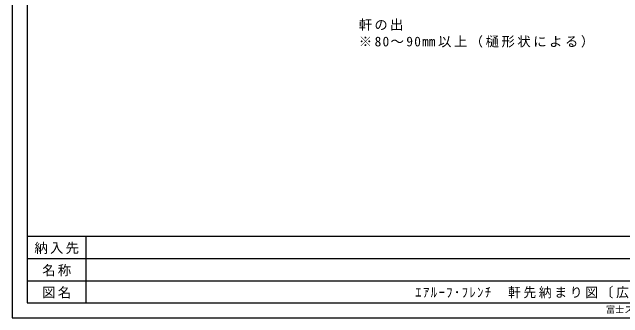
# Model space of a CAD drawing. Units: millimetres, scale not verified. Extents: x -601 to 601, y -426 to 425.
# Drawn here: x -600.8 to -188.7, y -426 to -220 of the extents above; entities that cross this region are included whole.
import ezdxf
from ezdxf.enums import TextEntityAlignment as Align

# ---------------------------------------------------------------- set-up
doc = ezdxf.new("R2010")
doc.units = ezdxf.units.MM
doc.header["$LTSCALE"] = 3
doc.layers.add('0-0_用紙', color=7, linetype='Continuous')
doc.layers.add('0-7_文字', color=7, linetype='Continuous')
doc.layers.add('5-5_水切', color=7, linetype='Continuous', lineweight=18)
doc.styles.add('ＭＳ ゴシック', font='')
doc.styles.get('ＭＳ ゴシック').set_extended_font_data('MS Gothic')

msp = doc.modelspace()

# ---------------------------------------------------------------- linework, layer by layer
at = {"layer": '0-0_用紙'}
for p, q in [((-600.811, 425.311), (-600.811, -426.041)), ((-590.811, -371.041), (590.811, -371.041)), ((-590.811, -386.041), (590.811, -386.041)), ((-590.811, -401.041), (590.811, -401.041))]:
    msp.add_line(p, q, dxfattribs=at)
at = {"layer": '0-0_用紙', "color": 6}
for p, q in [((-590.811, 415.311), (-590.811, -416.041)), ((-590.811, -416.041), (590.811, -416.041))]:
    msp.add_line(p, q, dxfattribs=at)
at = {"layer": '0-0_用紙', "color": 4}
msp.add_line((-550.811, -416.041), (-550.811, -371.041), dxfattribs=at)
at = {"layer": '0-0_用紙'}
msp.add_lwpolyline([(-600.811, -426.041), (600.811, -426.041), (600.811, 425.311)], dxfattribs=at)

# ---------------------------------------------------------------- texts
at = {"layer": '0-0_用紙', "color": 4, "style": 'ＭＳ ゴシック'}
msp.add_text('富士スレート株式会社', height=4.399, dxfattribs=at).set_placement((-200, -424.041), align=Align.BOTTOM_LEFT)
at = {"layer": '0-0_用紙', "char_height": 6.598, "attachment_point": 7, "style": 'ＭＳ ゴシック'}
for s, insert in [('\\T1.17;納入先', (-585.811, -383.041)), ('\\T1.17;名称', (-580.561, -398.041)), ('\\T1.17;図名', (-580.561, -413.041))]:
    msp.add_mtext(s, dxfattribs=dict(at, insert=insert))
at = {"layer": '0-7_文字', "insert": (-328.75, -413.041), "char_height": 6.598, "attachment_point": 7, "style": 'ＭＳ ゴシック'}
msp.add_mtext('\\T1.22;\\W0.95;ｴｱﾙｰﾌ･ﾌﾚﾝﾁ\u3000軒先納まり図〔広小舞仕様〕', dxfattribs=at)
at = {"layer": '5-5_水切', "char_height": 6.598, "attachment_point": 7, "style": 'ＭＳ ゴシック'}
for s, insert in [('\\T1.17;軒の出', (-366.889, -232.433)), ('\\T1.19;※80～90㎜以上（樋形状による）', (-366.889, -243.898))]:
    msp.add_mtext(s, dxfattribs=dict(at, insert=insert))

doc.saveas('drawing.dxf')
